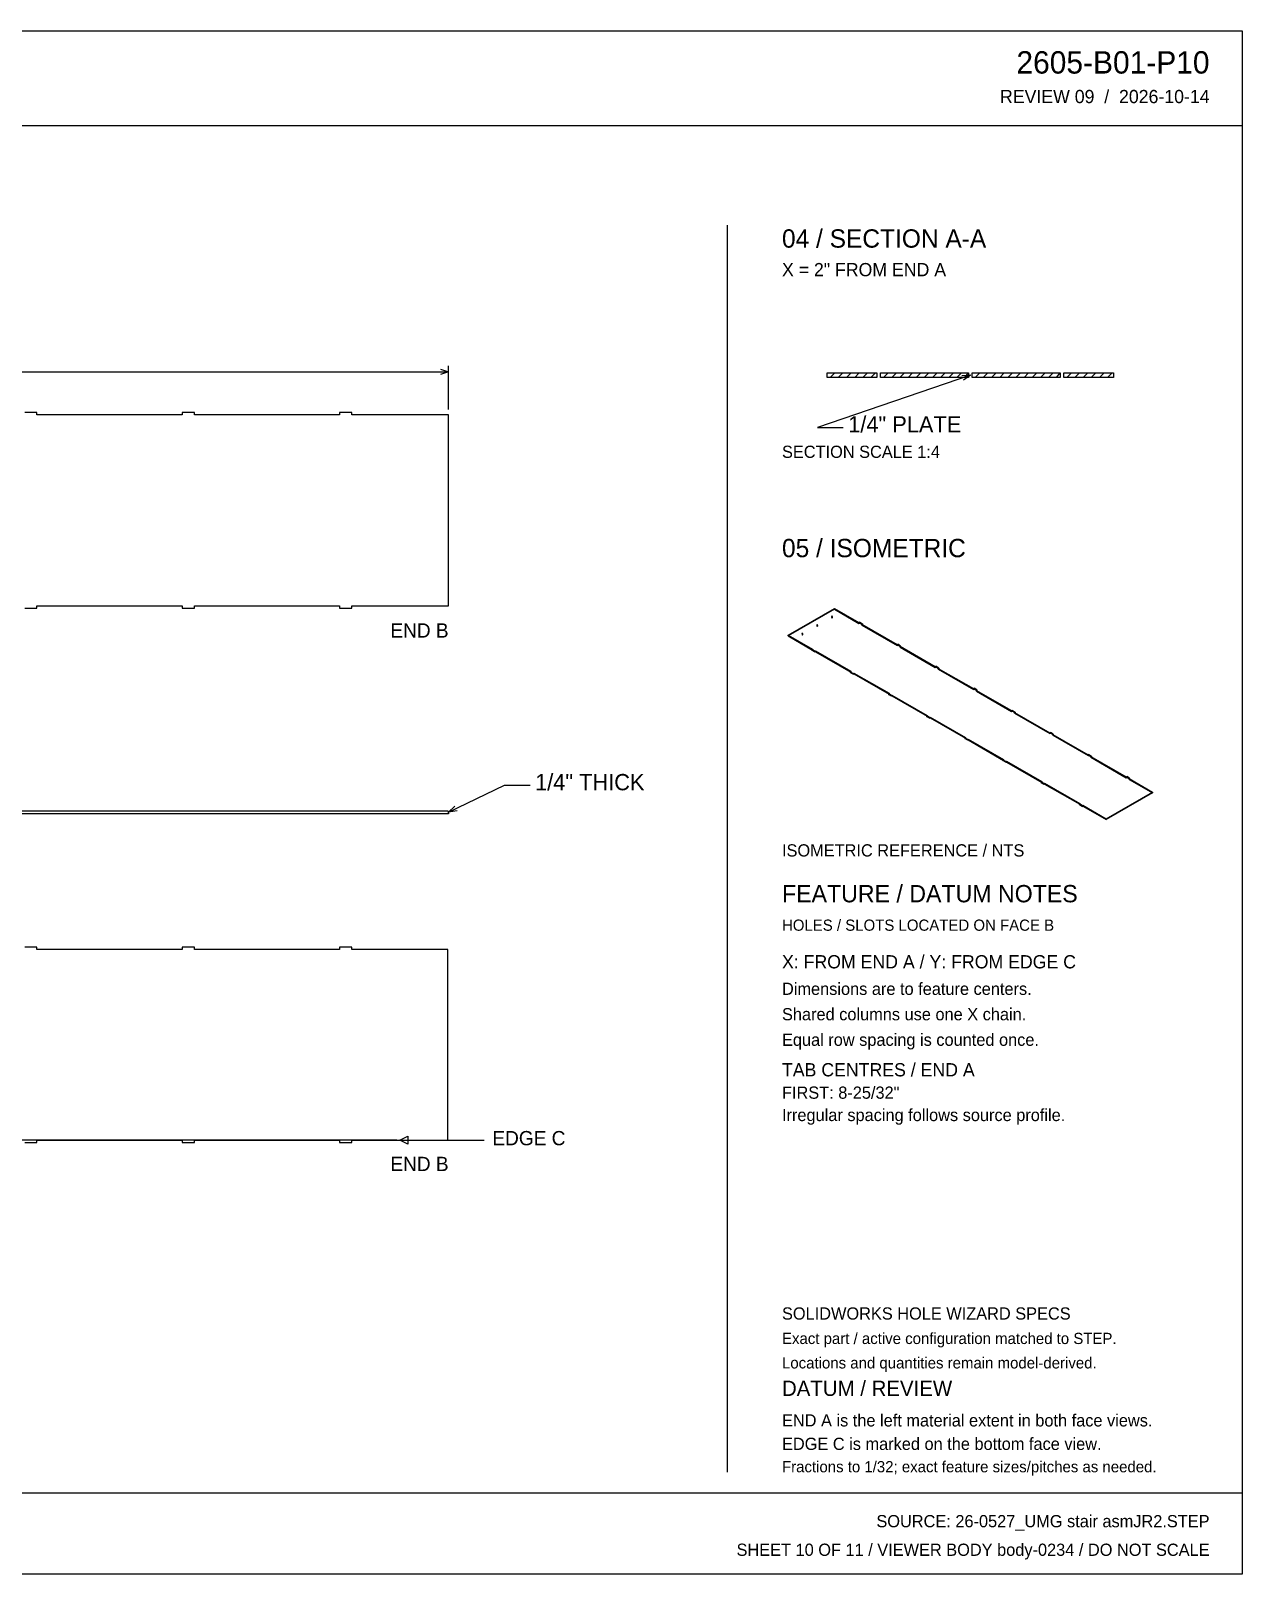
# Model space of a CAD drawing. Header units: inches. Extents: x 3 to 201, y 3 to 129.
# Drawn here: x 102 to 201.2, y 2.8 to 129.2 of the extents above; entities that cross this region are included whole.
import ezdxf
from ezdxf.enums import TextEntityAlignment as Align

# ---------------------------------------------------------------- set-up
doc = ezdxf.new("R2010")
doc.units = ezdxf.units.IN
doc.header["$MEASUREMENT"] = 0

msp = doc.modelspace()

# ---------------------------------------------------------------- linework, layer by layer
at = {"layer": 'ANNOTATION'}
for p, q in [((28.79, 101.25), (136.21, 101.25)), ((135.54, 101.46), (136.21, 101.25)), ((136.21, 101.25), (135.54, 101.04)), ((136.21, 98.17), (136.21, 101.75)), ((178.92, 100.98), (166.42, 96.71)), ((178.22, 100.96), (178.92, 100.98)), ((178.92, 100.98), (178.35, 100.57)), ((166.42, 96.71), (168.5, 96.71)), ((136.21, 65.21), (140.79, 67.42)), ((140.79, 67.42), (142.88, 67.42)), ((136.21, 65.21), (136.72, 65.69)), ((136.9, 65.31), (136.21, 65.21)), ((131.96, 38.35), (22.87, 38.35)), ((132.21, 38.35), (132.88, 38.69)), ((132.21, 38.35), (139.13, 38.35)), ((132.88, 38.02), (132.21, 38.35)), ((132.88, 38.69), (132.88, 38.02))]:
    msp.add_line(p, q, dxfattribs=at)
at = {"layer": 'OUTLINE'}
for p, q in [((2.83, 129.17), (201.17, 129.17)), ((201.17, 129.17), (201.17, 2.83)), ((2.83, 121.42), (201.17, 121.42)), ((159, 113.25), (159, 11.17)), ((167.2, 101.17), (171.27, 101.17)), ((167.2, 100.79), (167.2, 101.17)), ((167.45, 100.79), (167.82, 101.17)), ((168.11, 100.79), (168.49, 101.17)), ((168.78, 100.79), (169.16, 101.17)), ((169.45, 100.79), (169.82, 101.17)), ((170.11, 100.79), (170.49, 101.17)), ((170.78, 100.79), (171.16, 101.17)), ((171.27, 101.17), (171.27, 100.79)), ((171.57, 101.17), (178.77, 101.17)), ((171.57, 100.79), (171.57, 101.17)), ((171.82, 100.79), (172.19, 101.17)), ((172.48, 100.79), (172.86, 101.17)), ((173.15, 100.79), (173.53, 101.17)), ((173.82, 100.79), (174.19, 101.17)), ((174.48, 100.79), (174.86, 101.17)), ((175.15, 100.79), (175.53, 101.17)), ((175.82, 100.79), (176.19, 101.17)), ((176.48, 100.79), (176.86, 101.17)), ((177.15, 100.79), (177.53, 101.17)), ((177.82, 100.79), (178.19, 101.17)), ((178.48, 100.79), (178.77, 101.17)), ((178.77, 101.17), (178.77, 100.79)), ((179.07, 101.17), (186.27, 101.17)), ((179.07, 100.79), (179.07, 101.17)), ((179.32, 100.79), (179.69, 101.17)), ((179.98, 100.79), (180.36, 101.17)), ((180.65, 100.79), (181.03, 101.17)), ((181.32, 100.79), (181.69, 101.17)), ((181.98, 100.79), (182.36, 101.17)), ((182.65, 100.79), (183.03, 101.17)), ((183.32, 100.79), (183.69, 101.17)), ((183.98, 100.79), (184.36, 101.17)), ((184.65, 100.79), (185.03, 101.17)), ((185.32, 100.79), (185.69, 101.17)), ((185.98, 100.79), (186.27, 101.17)), ((186.27, 101.17), (186.27, 100.79)), ((186.57, 101.17), (190.64, 101.17)), ((186.57, 100.79), (186.57, 101.17)), ((186.82, 100.79), (187.19, 101.17)), ((187.48, 100.79), (187.86, 101.17)), ((188.15, 100.79), (188.53, 101.17)), ((188.82, 100.79), (189.19, 101.17)), ((189.48, 100.79), (189.86, 101.17)), ((190.15, 100.79), (190.53, 101.17)), ((190.64, 101.17), (190.64, 100.79)), ((171.27, 100.79), (167.2, 100.79)), ((178.77, 100.79), (171.57, 100.79)), ((186.27, 100.79), (179.07, 100.79)), ((190.64, 100.79), (186.57, 100.79)), ((102.51, 97.92), (101.51, 97.92)), ((102.51, 97.73), (102.51, 97.92)), ((114.4, 97.73), (102.51, 97.73)), ((115.4, 97.92), (114.4, 97.92)), ((114.4, 97.92), (114.4, 97.73)), ((115.4, 97.73), (115.4, 97.92)), ((127.29, 97.73), (115.4, 97.73)), ((128.29, 97.92), (127.29, 97.92)), ((127.29, 97.92), (127.29, 97.73)), ((128.29, 97.73), (128.29, 97.92)), ((136.21, 97.73), (128.29, 97.73)), ((136.21, 82.1), (136.21, 97.73)), ((101.51, 81.92), (102.51, 81.92)), ((102.51, 81.92), (102.51, 82.1)), ((102.51, 82.1), (114.4, 82.1)), ((114.4, 82.1), (114.4, 81.92)), ((114.4, 81.92), (115.4, 81.92)), ((115.4, 81.92), (115.4, 82.1)), ((115.4, 82.1), (127.29, 82.1)), ((127.29, 82.1), (127.29, 81.92)), ((127.29, 81.92), (128.29, 81.92)), ((128.29, 81.92), (128.29, 82.1)), ((128.29, 82.1), (136.21, 82.1)), ((164, 79.71), (167.79, 81.89)), ((167.79, 81.82), (164, 79.64)), ((167.57, 81.23), (167.56, 81.23)), ((167.56, 81.23), (167.56, 81.23)), ((167.56, 81.23), (167.56, 81.23)), ((167.56, 81.23), (167.56, 81.23)), ((167.56, 81.23), (167.56, 81.23)), ((167.56, 81.23), (167.56, 81.23)), ((167.56, 81.23), (167.56, 81.23)), ((167.56, 81.23), (167.56, 81.23)), ((167.56, 81.23), (167.56, 81.22)), ((167.56, 81.22), (167.56, 81.22)), ((167.56, 81.22), (167.56, 81.22)), ((167.56, 81.22), (167.56, 81.22)), ((167.56, 81.22), (167.56, 81.22)), ((167.56, 81.22), (167.56, 81.22)), ((167.56, 81.22), (167.56, 81.22)), ((167.56, 81.22), (167.56, 81.22)), ((167.56, 81.22), (167.56, 81.22)), ((167.56, 81.22), (167.56, 81.22)), ((167.56, 81.22), (167.56, 81.21)), ((167.56, 81.21), (167.56, 81.21)), ((167.56, 81.21), (167.56, 81.21)), ((167.56, 81.21), (167.56, 81.21)), ((167.56, 81.21), (167.56, 81.21)), ((167.56, 81.21), (167.56, 81.21)), ((167.56, 81.21), (167.56, 81.21)), ((167.56, 81.21), (167.56, 81.21)), ((167.56, 81.21), (167.56, 81.21)), ((167.56, 81.21), (167.56, 81.21)), ((167.56, 81.21), (167.56, 81.21)), ((167.56, 81.21), (167.57, 81.21)), ((167.57, 81.16), (167.56, 81.16)), ((167.56, 81.16), (167.56, 81.16)), ((167.56, 81.16), (167.56, 81.16)), ((167.56, 81.16), (167.56, 81.16)), ((167.56, 81.16), (167.56, 81.16)), ((167.56, 81.16), (167.56, 81.16)), ((167.56, 81.16), (167.56, 81.16)), ((167.56, 81.16), (167.56, 81.16)), ((167.56, 81.16), (167.56, 81.15)), ((167.56, 81.15), (167.56, 81.15)), ((167.56, 81.15), (167.56, 81.15)), ((167.56, 81.15), (167.56, 81.15)), ((167.56, 81.15), (167.56, 81.15)), ((167.56, 81.15), (167.56, 81.15)), ((167.56, 81.15), (167.56, 81.15)), ((167.56, 81.15), (167.56, 81.15)), ((167.56, 81.15), (167.56, 81.15)), ((167.56, 81.15), (167.56, 81.15)), ((167.56, 81.15), (167.56, 81.14)), ((167.56, 81.14), (167.56, 81.14)), ((167.56, 81.14), (167.56, 81.14)), ((167.56, 81.14), (167.56, 81.14)), ((167.56, 81.14), (167.56, 81.14)), ((167.56, 81.14), (167.56, 81.14)), ((167.56, 81.14), (167.56, 81.14)), ((167.56, 81.14), (167.56, 81.14)), ((167.56, 81.14), (167.56, 81.14)), ((167.56, 81.14), (167.56, 81.14)), ((167.56, 81.14), (167.56, 81.14)), ((167.56, 81.14), (167.57, 81.14)), ((167.58, 81.24), (167.57, 81.24)), ((167.57, 81.24), (167.57, 81.24)), ((167.57, 81.24), (167.57, 81.23)), ((167.57, 81.23), (167.57, 81.23)), ((167.57, 81.23), (167.57, 81.23)), ((167.57, 81.23), (167.57, 81.23)), ((167.57, 81.23), (167.57, 81.16)), ((167.57, 81.23), (167.57, 81.23)), ((167.57, 81.21), (167.57, 81.2)), ((167.57, 81.2), (167.57, 81.2)), ((167.57, 81.2), (167.57, 81.2)), ((167.57, 81.2), (167.57, 81.2)), ((167.57, 81.2), (167.57, 81.2)), ((167.57, 81.2), (167.57, 81.2)), ((167.57, 81.2), (167.58, 81.2)), ((167.58, 81.17), (167.57, 81.17)), ((167.57, 81.17), (167.57, 81.17)), ((167.57, 81.17), (167.57, 81.16)), ((167.57, 81.16), (167.57, 81.16)), ((167.57, 81.16), (167.57, 81.16)), ((167.57, 81.16), (167.57, 81.16)), ((167.57, 81.16), (167.57, 81.16)), ((167.57, 81.14), (167.57, 81.13)), ((167.57, 81.13), (167.57, 81.13)), ((167.57, 81.13), (167.57, 81.13)), ((167.57, 81.13), (167.57, 81.13)), ((167.57, 81.13), (167.57, 81.13)), ((167.57, 81.13), (167.57, 81.13)), ((167.57, 81.13), (167.58, 81.13)), ((167.59, 81.24), (167.58, 81.24)), ((167.58, 81.24), (167.58, 81.24)), ((167.58, 81.24), (167.58, 81.24)), ((167.58, 81.24), (167.58, 81.24)), ((167.58, 81.24), (167.58, 81.24)), ((167.58, 81.24), (167.58, 81.24)), ((167.58, 81.24), (167.58, 81.24)), ((167.58, 81.2), (167.58, 81.2)), ((167.58, 81.2), (167.58, 81.2)), ((167.58, 81.2), (167.58, 81.2)), ((167.58, 81.2), (167.58, 81.2)), ((167.58, 81.2), (167.58, 81.2)), ((167.58, 81.2), (167.58, 81.2)), ((167.58, 81.2), (167.59, 81.2)), ((167.59, 81.17), (167.58, 81.17)), ((167.58, 81.17), (167.58, 81.17)), ((167.58, 81.17), (167.58, 81.17)), ((167.58, 81.17), (167.58, 81.17)), ((167.58, 81.17), (167.58, 81.17)), ((167.58, 81.17), (167.58, 81.17)), ((167.58, 81.17), (167.58, 81.17)), ((167.58, 81.13), (167.58, 81.13)), ((167.58, 81.13), (167.58, 81.13)), ((167.58, 81.13), (167.58, 81.13)), ((167.58, 81.13), (167.58, 81.13)), ((167.58, 81.13), (167.58, 81.13)), ((167.58, 81.13), (167.58, 81.13)), ((167.58, 81.13), (167.59, 81.13)), ((167.6, 81.24), (167.59, 81.24)), ((167.59, 81.24), (167.59, 81.24)), ((167.59, 81.24), (167.59, 81.24)), ((167.59, 81.24), (167.59, 81.24)), ((167.59, 81.24), (167.59, 81.24)), ((167.59, 81.24), (167.59, 81.24)), ((167.59, 81.2), (167.59, 81.2)), ((167.59, 81.2), (167.59, 81.2)), ((167.59, 81.2), (167.59, 81.2)), ((167.59, 81.2), (167.59, 81.2)), ((167.59, 81.2), (167.59, 81.2)), ((167.59, 81.2), (167.6, 81.2)), ((167.6, 81.17), (167.59, 81.17)), ((167.59, 81.17), (167.59, 81.17)), ((167.59, 81.17), (167.59, 81.17)), ((167.59, 81.17), (167.59, 81.17)), ((167.59, 81.17), (167.59, 81.17)), ((167.59, 81.17), (167.59, 81.17)), ((167.59, 81.13), (167.59, 81.13)), ((167.59, 81.13), (167.59, 81.13)), ((167.59, 81.13), (167.59, 81.13)), ((167.59, 81.13), (167.59, 81.13)), ((167.59, 81.13), (167.59, 81.13)), ((167.59, 81.13), (167.6, 81.13)), ((167.61, 81.24), (167.6, 81.24)), ((167.6, 81.24), (167.6, 81.24)), ((167.6, 81.24), (167.6, 81.24)), ((167.6, 81.24), (167.6, 81.24)), ((167.6, 81.24), (167.6, 81.24)), ((167.6, 81.24), (167.6, 81.24)), ((167.6, 81.2), (167.6, 81.2)), ((167.6, 81.2), (167.6, 81.2)), ((167.6, 81.2), (167.6, 81.2)), ((167.6, 81.2), (167.6, 81.2)), ((167.6, 81.2), (167.6, 81.2)), ((167.6, 81.2), (167.61, 81.2)), ((167.61, 81.17), (167.6, 81.17)), ((167.6, 81.17), (167.6, 81.17)), ((167.6, 81.17), (167.6, 81.17)), ((167.6, 81.17), (167.6, 81.17)), ((167.6, 81.17), (167.6, 81.17)), ((167.6, 81.17), (167.6, 81.17)), ((167.6, 81.13), (167.6, 81.13)), ((167.6, 81.13), (167.6, 81.13)), ((167.6, 81.13), (167.6, 81.13)), ((167.6, 81.13), (167.6, 81.13)), ((167.6, 81.13), (167.6, 81.13)), ((167.6, 81.13), (167.61, 81.13)), ((167.61, 81.23), (167.61, 81.24)), ((167.61, 81.24), (167.61, 81.24)), ((167.61, 81.24), (167.61, 81.24)), ((167.61, 81.24), (167.61, 81.24)), ((167.62, 81.23), (167.61, 81.23)), ((167.61, 81.23), (167.61, 81.23)), ((167.61, 81.23), (167.61, 81.23)), ((167.61, 81.2), (167.61, 81.2)), ((167.61, 81.2), (167.61, 81.2)), ((167.61, 81.2), (167.61, 81.2)), ((167.61, 81.2), (167.61, 81.2)), ((167.61, 81.2), (167.61, 81.2)), ((167.61, 81.2), (167.61, 81.2)), ((167.61, 81.2), (167.62, 81.2)), ((167.61, 81.16), (167.61, 81.17)), ((167.61, 81.17), (167.61, 81.17)), ((167.61, 81.17), (167.61, 81.17)), ((167.61, 81.17), (167.61, 81.17)), ((167.62, 81.16), (167.61, 81.16)), ((167.61, 81.16), (167.61, 81.16)), ((167.61, 81.16), (167.61, 81.16)), ((167.61, 81.13), (167.61, 81.13)), ((167.61, 81.13), (167.61, 81.13)), ((167.61, 81.13), (167.61, 81.13)), ((167.61, 81.13), (167.61, 81.13)), ((167.61, 81.13), (167.61, 81.13)), ((167.61, 81.13), (167.61, 81.13)), ((167.61, 81.13), (167.62, 81.13)), ((167.62, 81.22), (167.62, 81.23)), ((167.62, 81.23), (167.62, 81.23)), ((167.62, 81.23), (167.62, 81.23)), ((167.62, 81.23), (167.62, 81.23)), ((167.62, 81.23), (167.62, 81.23)), ((167.62, 81.23), (167.62, 81.23)), ((167.62, 81.23), (167.62, 81.23)), ((167.62, 81.23), (167.62, 81.23)), ((167.62, 81.23), (167.62, 81.23)), ((167.62, 81.23), (167.62, 81.23)), ((167.63, 81.22), (167.62, 81.22)), ((167.62, 81.22), (167.62, 81.22)), ((167.62, 81.2), (167.62, 81.21)), ((167.62, 81.21), (167.62, 81.21)), ((167.62, 81.21), (167.62, 81.21)), ((167.62, 81.21), (167.62, 81.21)), ((167.62, 81.21), (167.62, 81.21)), ((167.62, 81.21), (167.62, 81.21)), ((167.62, 81.21), (167.62, 81.21)), ((167.62, 81.21), (167.62, 81.21)), ((167.62, 81.21), (167.62, 81.21)), ((167.62, 81.21), (167.62, 81.21)), ((167.62, 81.21), (167.62, 81.21)), ((167.62, 81.21), (167.63, 81.21)), ((167.62, 81.2), (167.62, 81.13)), ((167.62, 81.15), (167.62, 81.16)), ((167.62, 81.16), (167.62, 81.16)), ((167.62, 81.16), (167.62, 81.16)), ((167.62, 81.16), (167.62, 81.16)), ((167.62, 81.16), (167.62, 81.16)), ((167.62, 81.16), (167.62, 81.16)), ((167.62, 81.16), (167.62, 81.16)), ((167.62, 81.16), (167.62, 81.16)), ((167.62, 81.16), (167.62, 81.16)), ((167.62, 81.16), (167.62, 81.16)), ((167.63, 81.15), (167.62, 81.15)), ((167.62, 81.15), (167.62, 81.15)), ((167.62, 81.13), (167.62, 81.14)), ((167.62, 81.14), (167.62, 81.14)), ((167.62, 81.14), (167.62, 81.14)), ((167.62, 81.14), (167.62, 81.14)), ((167.62, 81.14), (167.62, 81.14)), ((167.62, 81.14), (167.62, 81.14)), ((167.62, 81.14), (167.62, 81.14)), ((167.62, 81.14), (167.62, 81.14)), ((167.62, 81.14), (167.62, 81.14)), ((167.62, 81.14), (167.62, 81.14)), ((167.62, 81.14), (167.62, 81.14)), ((167.62, 81.14), (167.63, 81.14)), ((167.63, 81.21), (167.63, 81.22)), ((167.63, 81.22), (167.63, 81.22)), ((167.63, 81.22), (167.63, 81.22)), ((167.63, 81.22), (167.63, 81.22)), ((167.63, 81.22), (167.63, 81.22)), ((167.63, 81.22), (167.63, 81.22)), ((167.63, 81.22), (167.63, 81.22)), ((167.63, 81.22), (167.63, 81.22)), ((167.63, 81.14), (167.63, 81.15)), ((167.63, 81.15), (167.63, 81.15)), ((167.63, 81.15), (167.63, 81.15)), ((167.63, 81.15), (167.63, 81.15)), ((167.63, 81.15), (167.63, 81.15)), ((167.63, 81.15), (167.63, 81.15)), ((167.63, 81.15), (167.63, 81.15)), ((167.63, 81.15), (167.63, 81.15)), ((167.79, 81.89), (169.8, 80.73)), ((167.79, 81.89), (167.79, 81.82)), ((167.79, 81.82), (169.8, 80.66)), ((164, 79.71), (166.01, 78.55)), ((164, 79.64), (164, 79.71)), ((164, 79.64), (166.01, 78.48)), ((165.14, 79.83), (165.13, 79.83)), ((165.13, 79.83), (165.13, 79.83)), ((165.13, 79.83), (165.13, 79.82)), ((165.13, 79.82), (165.13, 79.82)), ((165.13, 79.82), (165.13, 79.82)), ((165.13, 79.82), (165.13, 79.82)), ((165.13, 79.82), (165.13, 79.82)), ((165.13, 79.82), (165.13, 79.82)), ((165.13, 79.82), (165.13, 79.82)), ((165.13, 79.82), (165.13, 79.82)), ((165.13, 79.82), (165.13, 79.82)), ((165.13, 79.82), (165.13, 79.82)), ((165.13, 79.82), (165.13, 79.82)), ((165.13, 79.82), (165.13, 79.81)), ((165.13, 79.81), (165.13, 79.81)), ((165.13, 79.81), (165.13, 79.81)), ((165.13, 79.81), (165.13, 79.81)), ((165.13, 79.81), (165.14, 79.81)), ((165.14, 79.76), (165.13, 79.76)), ((165.13, 79.76), (165.13, 79.76)), ((165.13, 79.76), (165.13, 79.75)), ((165.13, 79.75), (165.13, 79.75)), ((165.13, 79.75), (165.13, 79.75)), ((165.13, 79.75), (165.13, 79.75)), ((165.13, 79.75), (165.13, 79.75)), ((165.13, 79.75), (165.13, 79.75)), ((165.13, 79.75), (165.13, 79.75)), ((165.13, 79.75), (165.13, 79.75)), ((165.13, 79.75), (165.13, 79.75)), ((165.13, 79.75), (165.13, 79.75)), ((165.13, 79.75), (165.13, 79.75)), ((165.13, 79.75), (165.13, 79.74)), ((165.13, 79.74), (165.13, 79.74)), ((165.13, 79.74), (165.13, 79.74)), ((165.13, 79.74), (165.13, 79.74)), ((165.13, 79.74), (165.14, 79.74)), ((165.14, 79.83), (165.14, 79.76)), ((165.15, 79.83), (165.14, 79.83)), ((165.14, 79.83), (165.14, 79.83)), ((165.14, 79.83), (165.14, 79.83)), ((165.14, 79.83), (165.14, 79.83)), ((165.14, 79.83), (165.14, 79.83)), ((165.14, 79.83), (165.14, 79.83)), ((165.14, 79.83), (165.14, 79.83)), ((165.14, 79.83), (165.14, 79.83)), ((165.14, 79.83), (165.14, 79.83)), ((165.14, 79.83), (165.14, 79.83)), ((165.14, 79.81), (165.14, 79.81)), ((165.14, 79.81), (165.14, 79.81)), ((165.14, 79.81), (165.14, 79.81)), ((165.14, 79.81), (165.14, 79.81)), ((165.14, 79.81), (165.14, 79.81)), ((165.14, 79.81), (165.14, 79.81)), ((165.14, 79.81), (165.14, 79.8)), ((165.14, 79.8), (165.14, 79.8)), ((165.14, 79.8), (165.14, 79.8)), ((165.14, 79.8), (165.15, 79.8)), ((165.15, 79.76), (165.14, 79.76)), ((165.14, 79.76), (165.14, 79.76)), ((165.14, 79.76), (165.14, 79.76)), ((165.14, 79.76), (165.14, 79.76)), ((165.14, 79.76), (165.14, 79.76)), ((165.14, 79.76), (165.14, 79.76)), ((165.14, 79.76), (165.14, 79.76)), ((165.14, 79.76), (165.14, 79.76)), ((165.14, 79.76), (165.14, 79.76)), ((165.14, 79.76), (165.14, 79.76)), ((165.14, 79.74), (165.14, 79.74)), ((165.14, 79.74), (165.14, 79.74)), ((165.14, 79.74), (165.14, 79.74)), ((165.14, 79.74), (165.14, 79.74)), ((165.14, 79.74), (165.14, 79.74)), ((165.14, 79.74), (165.14, 79.74)), ((165.14, 79.74), (165.14, 79.73)), ((165.14, 79.73), (165.14, 79.73)), ((165.14, 79.73), (165.14, 79.73)), ((165.14, 79.73), (165.15, 79.73)), ((165.16, 79.84), (165.15, 79.84)), ((165.15, 79.84), (165.15, 79.84)), ((165.15, 79.84), (165.15, 79.84)), ((165.15, 79.84), (165.15, 79.84)), ((165.15, 79.84), (165.15, 79.84)), ((165.15, 79.84), (165.15, 79.83)), ((165.15, 79.8), (165.15, 79.8)), ((165.15, 79.8), (165.15, 79.8)), ((165.15, 79.8), (165.15, 79.8)), ((165.15, 79.8), (165.15, 79.8)), ((165.15, 79.8), (165.15, 79.8)), ((165.15, 79.8), (165.16, 79.8)), ((165.16, 79.77), (165.15, 79.77)), ((165.15, 79.77), (165.15, 79.77)), ((165.15, 79.77), (165.15, 79.77)), ((165.15, 79.77), (165.15, 79.77)), ((165.15, 79.77), (165.15, 79.77)), ((165.15, 79.77), (165.15, 79.76)), ((165.15, 79.73), (165.15, 79.73)), ((165.15, 79.73), (165.15, 79.73)), ((165.15, 79.73), (165.15, 79.73)), ((165.15, 79.73), (165.15, 79.73)), ((165.15, 79.73), (165.15, 79.73)), ((165.15, 79.73), (165.16, 79.73)), ((165.17, 79.84), (165.16, 79.84)), ((165.16, 79.84), (165.16, 79.84)), ((165.16, 79.84), (165.16, 79.84)), ((165.16, 79.84), (165.16, 79.84)), ((165.16, 79.84), (165.16, 79.84)), ((165.16, 79.84), (165.16, 79.84)), ((165.16, 79.8), (165.16, 79.8)), ((165.16, 79.8), (165.16, 79.8)), ((165.16, 79.8), (165.16, 79.8)), ((165.16, 79.8), (165.16, 79.8)), ((165.16, 79.8), (165.16, 79.8)), ((165.16, 79.8), (165.17, 79.8)), ((165.17, 79.77), (165.16, 79.77)), ((165.16, 79.77), (165.16, 79.77)), ((165.16, 79.77), (165.16, 79.77)), ((165.16, 79.77), (165.16, 79.77)), ((165.16, 79.77), (165.16, 79.77)), ((165.16, 79.77), (165.16, 79.77)), ((165.16, 79.73), (165.16, 79.73)), ((165.16, 79.73), (165.16, 79.73)), ((165.16, 79.73), (165.16, 79.73)), ((165.16, 79.73), (165.16, 79.73)), ((165.16, 79.73), (165.16, 79.73)), ((165.16, 79.73), (165.17, 79.73)), ((165.18, 79.84), (165.17, 79.84)), ((165.17, 79.84), (165.17, 79.84)), ((165.17, 79.84), (165.17, 79.84)), ((165.17, 79.84), (165.17, 79.84)), ((165.17, 79.84), (165.17, 79.84)), ((165.17, 79.84), (165.17, 79.84)), ((165.17, 79.8), (165.17, 79.8)), ((165.17, 79.8), (165.17, 79.8)), ((165.17, 79.8), (165.17, 79.8)), ((165.17, 79.8), (165.17, 79.8)), ((165.17, 79.8), (165.17, 79.8)), ((165.17, 79.8), (165.18, 79.8)), ((165.18, 79.77), (165.17, 79.77)), ((165.17, 79.77), (165.17, 79.77)), ((165.17, 79.77), (165.17, 79.77)), ((165.17, 79.77), (165.17, 79.77)), ((165.17, 79.77), (165.17, 79.77)), ((165.17, 79.77), (165.17, 79.77)), ((165.17, 79.73), (165.17, 79.73)), ((165.17, 79.73), (165.17, 79.73)), ((165.17, 79.73), (165.17, 79.73)), ((165.17, 79.73), (165.17, 79.73)), ((165.17, 79.73), (165.17, 79.73)), ((165.17, 79.73), (165.18, 79.73)), ((165.19, 79.84), (165.18, 79.84)), ((165.18, 79.84), (165.18, 79.84)), ((165.18, 79.84), (165.18, 79.84)), ((165.18, 79.84), (165.18, 79.84)), ((165.18, 79.84), (165.18, 79.84)), ((165.18, 79.84), (165.18, 79.84)), ((165.18, 79.84), (165.18, 79.84)), ((165.18, 79.8), (165.18, 79.8)), ((165.18, 79.8), (165.18, 79.8)), ((165.18, 79.8), (165.18, 79.8)), ((165.18, 79.8), (165.18, 79.8)), ((165.18, 79.8), (165.18, 79.8)), ((165.18, 79.8), (165.18, 79.8)), ((165.18, 79.8), (165.19, 79.8)), ((165.19, 79.77), (165.18, 79.77)), ((165.18, 79.77), (165.18, 79.77)), ((165.18, 79.77), (165.18, 79.77)), ((165.18, 79.77), (165.18, 79.77)), ((165.18, 79.77), (165.18, 79.77)), ((165.18, 79.77), (165.18, 79.77)), ((165.18, 79.77), (165.18, 79.77)), ((165.18, 79.73), (165.18, 79.73)), ((165.18, 79.73), (165.18, 79.73)), ((165.18, 79.73), (165.18, 79.73)), ((165.18, 79.73), (165.18, 79.73)), ((165.18, 79.73), (165.18, 79.73)), ((165.18, 79.73), (165.18, 79.73)), ((165.18, 79.73), (165.19, 79.73)), ((165.19, 79.83), (165.19, 79.84)), ((165.2, 79.83), (165.19, 79.83)), ((165.19, 79.83), (165.19, 79.83)), ((165.19, 79.83), (165.19, 79.83)), ((165.19, 79.83), (165.19, 79.83)), ((165.19, 79.83), (165.19, 79.83)), ((165.19, 79.83), (165.19, 79.83)), ((165.19, 79.83), (165.19, 79.83)), ((165.19, 79.8), (165.19, 79.81)), ((165.19, 79.81), (165.19, 79.81)), ((165.19, 79.81), (165.19, 79.81)), ((165.19, 79.81), (165.2, 79.81)), ((165.19, 79.8), (165.19, 79.73)), ((165.19, 79.8), (165.19, 79.8)), ((165.19, 79.8), (165.19, 79.8)), ((165.19, 79.8), (165.19, 79.8)), ((165.19, 79.8), (165.19, 79.8)), ((165.19, 79.76), (165.19, 79.77)), ((165.2, 79.76), (165.19, 79.76)), ((165.19, 79.76), (165.19, 79.76)), ((165.19, 79.76), (165.19, 79.76)), ((165.19, 79.76), (165.19, 79.76)), ((165.19, 79.76), (165.19, 79.76)), ((165.19, 79.76), (165.19, 79.76)), ((165.19, 79.76), (165.19, 79.76)), ((165.19, 79.73), (165.19, 79.74)), ((165.19, 79.74), (165.19, 79.74)), ((165.19, 79.74), (165.19, 79.74)), ((165.19, 79.74), (165.2, 79.74)), ((165.19, 79.73), (165.19, 79.73)), ((165.19, 79.73), (165.19, 79.73)), ((165.19, 79.73), (165.19, 79.73)), ((165.19, 79.73), (165.19, 79.73)), ((165.2, 79.82), (165.2, 79.83)), ((165.2, 79.83), (165.2, 79.83)), ((165.2, 79.83), (165.2, 79.83)), ((165.2, 79.83), (165.2, 79.83)), ((165.2, 79.83), (165.2, 79.83)), ((165.2, 79.83), (165.2, 79.83)), ((165.2, 79.81), (165.2, 79.82)), ((165.2, 79.82), (165.2, 79.82)), ((165.2, 79.82), (165.2, 79.82)), ((165.2, 79.82), (165.2, 79.82)), ((165.2, 79.82), (165.2, 79.82)), ((165.2, 79.82), (165.2, 79.82)), ((165.2, 79.82), (165.2, 79.82)), ((165.2, 79.82), (165.2, 79.82)), ((165.2, 79.82), (165.2, 79.82)), ((165.2, 79.82), (165.2, 79.82)), ((165.2, 79.82), (165.2, 79.82)), ((165.2, 79.81), (165.2, 79.81)), ((165.2, 79.81), (165.2, 79.81)), ((165.2, 79.81), (165.2, 79.81)), ((165.2, 79.81), (165.2, 79.81)), ((165.2, 79.81), (165.2, 79.81)), ((165.2, 79.81), (165.2, 79.81)), ((165.2, 79.81), (165.2, 79.81)), ((165.2, 79.75), (165.2, 79.76)), ((165.2, 79.76), (165.2, 79.76)), ((165.2, 79.76), (165.2, 79.76)), ((165.2, 79.76), (165.2, 79.76)), ((165.2, 79.76), (165.2, 79.76)), ((165.2, 79.76), (165.2, 79.76)), ((165.2, 79.74), (165.2, 79.75)), ((165.2, 79.75), (165.2, 79.75)), ((165.2, 79.75), (165.2, 79.75)), ((165.2, 79.75), (165.2, 79.75)), ((165.2, 79.75), (165.2, 79.75)), ((165.2, 79.75), (165.2, 79.75)), ((165.2, 79.75), (165.2, 79.75)), ((165.2, 79.75), (165.2, 79.75)), ((165.2, 79.75), (165.2, 79.75)), ((165.2, 79.75), (165.2, 79.75)), ((165.2, 79.75), (165.2, 79.75)), ((165.2, 79.74), (165.2, 79.74)), ((165.2, 79.74), (165.2, 79.74)), ((165.2, 79.74), (165.2, 79.74)), ((165.2, 79.74), (165.2, 79.74)), ((165.2, 79.74), (165.2, 79.74)), ((165.2, 79.74), (165.2, 79.74)), ((165.2, 79.74), (165.2, 79.74)), ((166.35, 80.52), (166.34, 80.52)), ((166.34, 80.52), (166.34, 80.52)), ((166.34, 80.52), (166.34, 80.52)), ((166.34, 80.52), (166.34, 80.52)), ((166.34, 80.52), (166.34, 80.52)), ((166.34, 80.52), (166.35, 80.52)), ((166.35, 80.45), (166.34, 80.45)), ((166.34, 80.45), (166.34, 80.45)), ((166.34, 80.45), (166.34, 80.45)), ((166.34, 80.45), (166.34, 80.45)), ((166.34, 80.45), (166.34, 80.45)), ((166.34, 80.45), (166.35, 80.45)), ((166.36, 80.53), (166.35, 80.53)), ((166.35, 80.53), (166.35, 80.46)), ((166.35, 80.53), (166.35, 80.53)), ((166.35, 80.53), (166.35, 80.53)), ((166.35, 80.53), (166.35, 80.53)), ((166.35, 80.53), (166.35, 80.53)), ((166.35, 80.53), (166.35, 80.53)), ((166.35, 80.53), (166.35, 80.53)), ((166.35, 80.53), (166.35, 80.53)), ((166.35, 80.53), (166.35, 80.53)), ((166.35, 80.53), (166.35, 80.53)), ((166.35, 80.53), (166.35, 80.52)), ((166.35, 80.52), (166.35, 80.52)), ((166.35, 80.52), (166.35, 80.52)), ((166.35, 80.52), (166.35, 80.52)), ((166.35, 80.52), (166.35, 80.51)), ((166.35, 80.51), (166.35, 80.51)), ((166.35, 80.51), (166.35, 80.51)), ((166.35, 80.51), (166.35, 80.51)), ((166.35, 80.51), (166.35, 80.51)), ((166.35, 80.51), (166.35, 80.51)), ((166.35, 80.51), (166.35, 80.51)), ((166.35, 80.51), (166.35, 80.51)), ((166.35, 80.51), (166.35, 80.51)), ((166.35, 80.51), (166.35, 80.51)), ((166.35, 80.51), (166.35, 80.51)), ((166.35, 80.51), (166.35, 80.51)), ((166.35, 80.51), (166.35, 80.5)), ((166.35, 80.5), (166.36, 80.5)), ((166.35, 80.46), (166.35, 80.46)), ((166.35, 80.46), (166.35, 80.46)), ((166.35, 80.46), (166.35, 80.46)), ((166.35, 80.46), (166.35, 80.46)), ((166.35, 80.46), (166.35, 80.46)), ((166.35, 80.46), (166.35, 80.46)), ((166.35, 80.46), (166.35, 80.46)), ((166.35, 80.46), (166.35, 80.46)), ((166.35, 80.46), (166.35, 80.46)), ((166.35, 80.46), (166.35, 80.45)), ((166.36, 80.46), (166.35, 80.46)), ((166.35, 80.45), (166.35, 80.45)), ((166.35, 80.45), (166.35, 80.45)), ((166.35, 80.45), (166.35, 80.45)), ((166.35, 80.45), (166.35, 80.44)), ((166.35, 80.44), (166.35, 80.44)), ((166.35, 80.44), (166.35, 80.44)), ((166.35, 80.44), (166.35, 80.44)), ((166.35, 80.44), (166.35, 80.44)), ((166.35, 80.44), (166.35, 80.44)), ((166.35, 80.44), (166.35, 80.44)), ((166.35, 80.44), (166.35, 80.44)), ((166.35, 80.44), (166.35, 80.44)), ((166.35, 80.44), (166.35, 80.44)), ((166.35, 80.44), (166.35, 80.44)), ((166.35, 80.44), (166.35, 80.44)), ((166.35, 80.44), (166.35, 80.43)), ((166.35, 80.43), (166.36, 80.43)), ((166.37, 80.54), (166.36, 80.54)), ((166.36, 80.54), (166.36, 80.54)), ((166.36, 80.54), (166.36, 80.54)), ((166.36, 80.54), (166.36, 80.54)), ((166.36, 80.54), (166.36, 80.53)), ((166.36, 80.53), (166.36, 80.53)), ((166.36, 80.53), (166.36, 80.53)), ((166.36, 80.5), (166.36, 80.5)), ((166.36, 80.5), (166.36, 80.5)), ((166.36, 80.5), (166.36, 80.5)), ((166.36, 80.5), (166.36, 80.5)), ((166.36, 80.5), (166.36, 80.5)), ((166.36, 80.5), (166.36, 80.5)), ((166.36, 80.5), (166.37, 80.5)), ((166.37, 80.47), (166.36, 80.47)), ((166.36, 80.47), (166.36, 80.47)), ((166.36, 80.47), (166.36, 80.47)), ((166.36, 80.47), (166.36, 80.47)), ((166.36, 80.47), (166.36, 80.46)), ((166.36, 80.46), (166.36, 80.46)), ((166.36, 80.46), (166.36, 80.46)), ((166.36, 80.43), (166.36, 80.43)), ((166.36, 80.43), (166.36, 80.43)), ((166.36, 80.43), (166.36, 80.43)), ((166.36, 80.43), (166.36, 80.43)), ((166.36, 80.43), (166.36, 80.43)), ((166.36, 80.43), (166.36, 80.43)), ((166.36, 80.43), (166.37, 80.43)), ((166.38, 80.54), (166.37, 80.54)), ((166.37, 80.54), (166.37, 80.54)), ((166.37, 80.54), (166.37, 80.54)), ((166.37, 80.54), (166.37, 80.54)), ((166.37, 80.54), (166.37, 80.54)), ((166.37, 80.54), (166.37, 80.54)), ((166.37, 80.5), (166.37, 80.5)), ((166.37, 80.5), (166.37, 80.5)), ((166.37, 80.5), (166.37, 80.5)), ((166.37, 80.5), (166.37, 80.5)), ((166.37, 80.5), (166.37, 80.5)), ((166.37, 80.5), (166.38, 80.5)), ((166.38, 80.47), (166.37, 80.47)), ((166.37, 80.47), (166.37, 80.47)), ((166.37, 80.47), (166.37, 80.47)), ((166.37, 80.47), (166.37, 80.47)), ((166.37, 80.47), (166.37, 80.47)), ((166.37, 80.47), (166.37, 80.47)), ((166.37, 80.43), (166.37, 80.43)), ((166.37, 80.43), (166.37, 80.43)), ((166.37, 80.43), (166.37, 80.43)), ((166.37, 80.43), (166.37, 80.43)), ((166.37, 80.43), (166.37, 80.43)), ((166.37, 80.43), (166.38, 80.43)), ((166.39, 80.54), (166.38, 80.54)), ((166.38, 80.54), (166.38, 80.54)), ((166.38, 80.54), (166.38, 80.54)), ((166.38, 80.54), (166.38, 80.54)), ((166.38, 80.54), (166.38, 80.54)), ((166.38, 80.54), (166.38, 80.54)), ((166.38, 80.5), (166.38, 80.5)), ((166.38, 80.5), (166.38, 80.5)), ((166.38, 80.5), (166.38, 80.5)), ((166.38, 80.5), (166.38, 80.5)), ((166.38, 80.5), (166.38, 80.5)), ((166.38, 80.5), (166.39, 80.5)), ((166.39, 80.47), (166.38, 80.47)), ((166.38, 80.47), (166.38, 80.47)), ((166.38, 80.47), (166.38, 80.47)), ((166.38, 80.47), (166.38, 80.47)), ((166.38, 80.47), (166.38, 80.47)), ((166.38, 80.47), (166.38, 80.47)), ((166.38, 80.43), (166.38, 80.43)), ((166.38, 80.43), (166.38, 80.43)), ((166.38, 80.43), (166.38, 80.43)), ((166.38, 80.43), (166.38, 80.43)), ((166.38, 80.43), (166.38, 80.43)), ((166.38, 80.43), (166.39, 80.43)), ((166.4, 80.54), (166.39, 80.54)), ((166.39, 80.54), (166.39, 80.54)), ((166.39, 80.54), (166.39, 80.54)), ((166.39, 80.54), (166.39, 80.54)), ((166.39, 80.54), (166.39, 80.54)), ((166.39, 80.54), (166.39, 80.54)), ((166.39, 80.5), (166.39, 80.5)), ((166.39, 80.5), (166.39, 80.5)), ((166.39, 80.5), (166.39, 80.5)), ((166.39, 80.5), (166.39, 80.5)), ((166.39, 80.5), (166.39, 80.5)), ((166.39, 80.5), (166.4, 80.5)), ((166.4, 80.47), (166.39, 80.47)), ((166.39, 80.47), (166.39, 80.47)), ((166.39, 80.47), (166.39, 80.47)), ((166.39, 80.47), (166.39, 80.47)), ((166.39, 80.47), (166.39, 80.47)), ((166.39, 80.47), (166.39, 80.47)), ((166.39, 80.43), (166.39, 80.43)), ((166.39, 80.43), (166.39, 80.43)), ((166.39, 80.43), (166.39, 80.43)), ((166.39, 80.43), (166.39, 80.43)), ((166.39, 80.43), (166.39, 80.43)), ((166.39, 80.43), (166.4, 80.43)), ((166.4, 80.53), (166.4, 80.54)), ((166.4, 80.54), (166.4, 80.54)), ((166.4, 80.54), (166.4, 80.54)), ((166.41, 80.53), (166.4, 80.53)), ((166.4, 80.53), (166.4, 80.53)), ((166.4, 80.53), (166.4, 80.53)), ((166.4, 80.53), (166.4, 80.53)), ((166.4, 80.53), (166.4, 80.53)), ((166.4, 80.5), (166.4, 80.51)), ((166.4, 80.51), (166.41, 80.51)), ((166.4, 80.5), (166.4, 80.43)), ((166.4, 80.5), (166.4, 80.5)), ((166.4, 80.5), (166.4, 80.5)), ((166.4, 80.5), (166.4, 80.5)), ((166.4, 80.5), (166.4, 80.5)), ((166.4, 80.5), (166.4, 80.5)), ((166.4, 80.5), (166.4, 80.5)), ((166.4, 80.46), (166.4, 80.47)), ((166.4, 80.47), (166.4, 80.47)), ((166.4, 80.47), (166.4, 80.47)), ((166.41, 80.46), (166.4, 80.46)), ((166.4, 80.46), (166.4, 80.46)), ((166.4, 80.46), (166.4, 80.46)), ((166.4, 80.46), (166.4, 80.46)), ((166.4, 80.46), (166.4, 80.46)), ((166.4, 80.43), (166.4, 80.44)), ((166.4, 80.44), (166.41, 80.44)), ((166.4, 80.43), (166.4, 80.43)), ((166.4, 80.43), (166.4, 80.43)), ((166.4, 80.43), (166.4, 80.43)), ((166.4, 80.43), (166.4, 80.43)), ((166.4, 80.43), (166.4, 80.43)), ((166.4, 80.43), (166.4, 80.43)), ((166.41, 80.52), (166.41, 80.53)), ((166.41, 80.53), (166.41, 80.53)), ((166.41, 80.53), (166.41, 80.53)), ((166.41, 80.53), (166.41, 80.53)), ((166.41, 80.53), (166.41, 80.53)), ((166.41, 80.53), (166.41, 80.53)), ((166.41, 80.53), (166.41, 80.53)), ((166.41, 80.53), (166.41, 80.53)), ((166.41, 80.51), (166.41, 80.52)), ((166.41, 80.52), (166.41, 80.52)), ((166.41, 80.52), (166.41, 80.52)), ((166.41, 80.52), (166.41, 80.52)), ((166.41, 80.52), (166.41, 80.52)), ((166.41, 80.52), (166.41, 80.52)), ((166.41, 80.52), (166.41, 80.52)), ((166.41, 80.52), (166.41, 80.52)), ((166.41, 80.52), (166.41, 80.52)), ((166.41, 80.52), (166.41, 80.52)), ((166.41, 80.51), (166.41, 80.51)), ((166.41, 80.51), (166.41, 80.51)), ((166.41, 80.51), (166.41, 80.51)), ((166.41, 80.51), (166.41, 80.51)), ((166.41, 80.51), (166.41, 80.51)), ((166.41, 80.51), (166.41, 80.51)), ((166.41, 80.51), (166.41, 80.51)), ((166.41, 80.51), (166.41, 80.51)), ((166.41, 80.51), (166.41, 80.51)), ((166.41, 80.51), (166.41, 80.51)), ((166.41, 80.45), (166.41, 80.46)), ((166.41, 80.46), (166.41, 80.46)), ((166.41, 80.46), (166.41, 80.46)), ((166.41, 80.46), (166.41, 80.46)), ((166.41, 80.46), (166.41, 80.46)), ((166.41, 80.46), (166.41, 80.46)), ((166.41, 80.46), (166.41, 80.46)), ((166.41, 80.46), (166.41, 80.46)), ((166.41, 80.44), (166.41, 80.45)), ((166.41, 80.45), (166.41, 80.45)), ((166.41, 80.45), (166.41, 80.45)), ((166.41, 80.45), (166.41, 80.45)), ((166.41, 80.45), (166.41, 80.45)), ((166.41, 80.45), (166.41, 80.45)), ((166.41, 80.45), (166.41, 80.45)), ((166.41, 80.45), (166.41, 80.45)), ((166.41, 80.45), (166.41, 80.45)), ((166.41, 80.45), (166.41, 80.45)), ((166.41, 80.44), (166.41, 80.44)), ((166.41, 80.44), (166.41, 80.44)), ((166.41, 80.44), (166.41, 80.44)), ((166.41, 80.44), (166.41, 80.44)), ((166.41, 80.44), (166.41, 80.44)), ((166.41, 80.44), (166.41, 80.44)), ((166.41, 80.44), (166.41, 80.44)), ((166.41, 80.44), (166.41, 80.44)), ((166.41, 80.44), (166.41, 80.44)), ((166.41, 80.44), (166.41, 80.44)), ((169.8, 80.73), (169.84, 80.76)), ((169.8, 80.66), (169.8, 80.73)), ((169.8, 80.66), (169.84, 80.69)), ((169.84, 80.76), (169.84, 80.69)), ((170.09, 80.62), (169.84, 80.76)), ((170.09, 80.55), (169.84, 80.69)), ((170.04, 80.59), (170.09, 80.62)), ((170.04, 80.52), (170.04, 80.59)), ((170.04, 80.59), (172.92, 78.93)), ((170.04, 80.52), (170.09, 80.55)), ((170.04, 80.52), (172.92, 78.86)), ((170.09, 80.62), (170.09, 80.55)), ((165.96, 78.52), (166.01, 78.55)), ((165.96, 78.52), (165.96, 78.45)), ((166.21, 78.38), (165.96, 78.52)), ((165.96, 78.45), (166.01, 78.48)), ((166.21, 78.31), (165.96, 78.45)), ((166.01, 78.55), (166.01, 78.48)), ((166.21, 78.38), (166.25, 78.41)), ((166.21, 78.38), (166.21, 78.31)), ((166.21, 78.31), (166.25, 78.34)), ((166.25, 78.41), (166.25, 78.34)), ((166.25, 78.41), (169.13, 76.74)), ((166.25, 78.34), (169.13, 76.67)), ((172.92, 78.93), (172.97, 78.95)), ((172.92, 78.86), (172.92, 78.93)), ((172.92, 78.86), (172.97, 78.88)), ((172.97, 78.95), (172.97, 78.88)), ((173.21, 78.81), (172.97, 78.95)), ((173.21, 78.74), (172.97, 78.88)), ((173.16, 78.79), (173.21, 78.81)), ((173.16, 78.72), (173.16, 78.79)), ((173.16, 78.79), (176.05, 77.12)), ((173.16, 78.72), (173.21, 78.74)), ((173.16, 78.72), (176.05, 77.05)), ((173.21, 78.81), (173.21, 78.74)), ((176.05, 77.12), (176.09, 77.15)), ((176.05, 77.05), (176.05, 77.12)), ((176.05, 77.05), (176.09, 77.08)), ((176.33, 77.01), (176.09, 77.15)), ((176.09, 77.15), (176.09, 77.08)), ((176.33, 76.94), (176.09, 77.08)), ((169.09, 76.71), (169.13, 76.74)), ((169.09, 76.71), (169.09, 76.64)), ((169.33, 76.57), (169.09, 76.71)), ((169.09, 76.64), (169.13, 76.67)), ((169.33, 76.5), (169.09, 76.64)), ((169.13, 76.74), (169.13, 76.67)), ((169.33, 76.57), (169.38, 76.6)), ((169.33, 76.57), (169.33, 76.5)), ((169.33, 76.5), (169.38, 76.53)), ((169.38, 76.6), (172.26, 74.94)), ((169.38, 76.6), (169.38, 76.53)), ((169.38, 76.53), (172.26, 74.87)), ((176.29, 76.98), (176.33, 77.01)), ((176.29, 76.91), (176.29, 76.98)), ((176.29, 76.98), (179.17, 75.32)), ((176.29, 76.91), (176.33, 76.94)), ((176.29, 76.91), (179.17, 75.25)), ((176.33, 77.01), (176.33, 76.94)), ((172.21, 74.91), (172.26, 74.94)), ((172.46, 74.77), (172.21, 74.91)), ((172.21, 74.91), (172.21, 74.84)), ((172.21, 74.84), (172.26, 74.87)), ((172.46, 74.7), (172.21, 74.84)), ((172.26, 74.94), (172.26, 74.87)), ((172.46, 74.77), (172.5, 74.8)), ((172.46, 74.77), (172.46, 74.7)), ((172.46, 74.7), (172.5, 74.73)), ((172.5, 74.8), (175.38, 73.13)), ((172.5, 74.8), (172.5, 74.73)), ((172.5, 74.73), (175.38, 73.06)), ((179.17, 75.32), (179.22, 75.35)), ((179.17, 75.25), (179.17, 75.32)), ((179.17, 75.25), (179.22, 75.28)), ((179.46, 75.21), (179.22, 75.35)), ((179.22, 75.35), (179.22, 75.28)), ((179.46, 75.14), (179.22, 75.28)), ((179.41, 75.18), (179.46, 75.21)), ((179.41, 75.11), (179.41, 75.18)), ((179.41, 75.18), (182.3, 73.52)), ((179.41, 75.11), (179.46, 75.14)), ((179.41, 75.11), (182.3, 73.45)), ((179.46, 75.21), (179.46, 75.14)), ((182.3, 73.52), (182.34, 73.54)), ((182.3, 73.45), (182.3, 73.52)), ((182.3, 73.45), (182.34, 73.47)), ((182.58, 73.4), (182.34, 73.54)), ((182.34, 73.54), (182.34, 73.47)), ((182.58, 73.33), (182.34, 73.47)), ((182.54, 73.38), (182.58, 73.4)), ((182.54, 73.31), (182.54, 73.38)), ((182.54, 73.38), (185.42, 71.71)), ((182.54, 73.31), (182.58, 73.33)), ((182.54, 73.31), (185.42, 71.64)), ((182.58, 73.4), (182.58, 73.33)), ((175.34, 73.11), (175.38, 73.13)), ((175.58, 72.97), (175.34, 73.11)), ((175.34, 73.11), (175.34, 73.04)), ((175.34, 73.04), (175.38, 73.06)), ((175.58, 72.9), (175.34, 73.04)), ((175.38, 73.13), (175.38, 73.06)), ((175.58, 72.97), (175.63, 72.99)), ((175.58, 72.97), (175.58, 72.9)), ((175.58, 72.9), (175.63, 72.92)), ((175.63, 72.99), (178.51, 71.33)), ((175.63, 72.99), (175.63, 72.92)), ((175.63, 72.92), (178.51, 71.26)), ((178.46, 71.3), (178.51, 71.33)), ((178.46, 71.3), (178.46, 71.23)), ((178.7, 71.16), (178.46, 71.3)), ((178.46, 71.23), (178.51, 71.26)), ((178.7, 71.09), (178.46, 71.23)), ((178.51, 71.33), (178.51, 71.26)), ((178.7, 71.16), (178.75, 71.19)), ((178.7, 71.16), (178.7, 71.09)), ((178.7, 71.09), (178.75, 71.12)), ((178.75, 71.19), (181.63, 69.52)), ((178.75, 71.19), (178.75, 71.12)), ((178.75, 71.12), (181.63, 69.45)), ((185.42, 71.71), (185.47, 71.74)), ((185.42, 71.64), (185.42, 71.71)), ((185.42, 71.64), (185.47, 71.67)), ((185.47, 71.74), (185.47, 71.67)), ((185.71, 71.6), (185.47, 71.74)), ((185.71, 71.53), (185.47, 71.67)), ((185.66, 71.57), (185.71, 71.6)), ((185.66, 71.57), (188.55, 69.91)), ((185.66, 71.5), (185.66, 71.57)), ((185.66, 71.5), (185.71, 71.53)), ((185.66, 71.5), (188.55, 69.84)), ((185.71, 71.6), (185.71, 71.53)), ((181.59, 69.5), (181.63, 69.52)), ((181.59, 69.5), (181.59, 69.43)), ((181.83, 69.36), (181.59, 69.5)), ((181.63, 69.52), (181.63, 69.45)), ((188.55, 69.91), (188.59, 69.93)), ((188.55, 69.84), (188.55, 69.91)), ((188.55, 69.84), (188.59, 69.86)), ((188.83, 69.79), (188.59, 69.93)), ((188.59, 69.93), (188.59, 69.86)), ((188.83, 69.72), (188.59, 69.86)), ((188.79, 69.77), (188.83, 69.79)), ((188.79, 69.77), (191.67, 68.1)), ((188.79, 69.7), (188.79, 69.77)), ((188.79, 69.7), (188.83, 69.72)), ((188.79, 69.7), (191.67, 68.03)), ((188.83, 69.79), (188.83, 69.72)), ((181.59, 69.43), (181.63, 69.45)), ((181.83, 69.29), (181.59, 69.43)), ((181.83, 69.36), (181.87, 69.38)), ((181.83, 69.36), (181.83, 69.29)), ((181.83, 69.29), (181.87, 69.31)), ((181.87, 69.38), (184.76, 67.72)), ((181.87, 69.38), (181.87, 69.31)), ((181.87, 69.31), (184.76, 67.65)), ((184.71, 67.69), (184.76, 67.72)), ((184.95, 67.55), (184.71, 67.69)), ((184.71, 67.69), (184.71, 67.62)), ((184.71, 67.62), (184.76, 67.65)), ((184.95, 67.48), (184.71, 67.62)), ((184.76, 67.72), (184.76, 67.65)), ((184.95, 67.55), (185, 67.58)), ((184.95, 67.55), (184.95, 67.48)), ((184.95, 67.48), (185, 67.51)), ((185, 67.58), (187.88, 65.92)), ((185, 67.58), (185, 67.51)), ((185, 67.51), (187.88, 65.85)), ((191.67, 68.1), (191.72, 68.13)), ((191.67, 68.03), (191.67, 68.1)), ((191.67, 68.03), (191.72, 68.06)), ((191.72, 68.13), (191.72, 68.06)), ((191.96, 67.99), (191.72, 68.13)), ((191.96, 67.92), (191.72, 68.06)), ((191.91, 67.96), (191.96, 67.99)), ((191.91, 67.96), (193.83, 66.85)), ((191.91, 67.89), (191.91, 67.96)), ((191.91, 67.89), (191.96, 67.92)), ((191.91, 67.89), (193.82, 66.79)), ((191.96, 67.99), (191.96, 67.92)), ((187.84, 65.89), (187.88, 65.92)), ((187.84, 65.89), (187.84, 65.82)), ((188.08, 65.75), (187.84, 65.89)), ((187.84, 65.82), (187.88, 65.85)), ((188.08, 65.68), (187.84, 65.82)), ((187.88, 65.92), (187.88, 65.85)), ((188.08, 65.75), (188.12, 65.78)), ((188.08, 65.75), (188.08, 65.68)), ((188.08, 65.68), (188.12, 65.71)), ((188.12, 65.78), (188.12, 65.71)), ((188.12, 65.78), (190.04, 64.67)), ((188.12, 65.71), (190.03, 64.61)), ((193.82, 66.79), (190.03, 64.61)), ((190.04, 64.67), (193.83, 66.85)), ((193.83, 66.85), (193.82, 66.79)), ((28.79, 65.33), (136.14, 65.33)), ((136.21, 65.08), (28.79, 65.08)), ((136.14, 65.33), (136.21, 65.08)), ((190.03, 64.61), (190.04, 64.67)), ((102.51, 54.17), (101.51, 54.17)), ((102.51, 53.98), (102.51, 54.17)), ((114.4, 53.98), (102.51, 53.98)), ((115.4, 54.17), (114.4, 54.17)), ((114.4, 54.17), (114.4, 53.98)), ((115.4, 53.98), (115.4, 54.17)), ((127.29, 53.98), (115.4, 53.98)), ((128.29, 54.17), (127.29, 54.17)), ((127.29, 54.17), (127.29, 53.98)), ((128.29, 53.98), (128.29, 54.17)), ((136.14, 53.98), (128.29, 53.98)), ((136.14, 38.35), (136.14, 53.98)), ((101.51, 38.17), (102.51, 38.17)), ((102.51, 38.17), (102.51, 38.35)), ((102.51, 38.35), (114.4, 38.35)), ((114.4, 38.35), (114.4, 38.17)), ((114.4, 38.17), (115.4, 38.17)), ((115.4, 38.17), (115.4, 38.35)), ((115.4, 38.35), (127.29, 38.35)), ((127.29, 38.35), (127.29, 38.17)), ((127.29, 38.17), (128.29, 38.17)), ((128.29, 38.17), (128.29, 38.35)), ((128.29, 38.35), (136.14, 38.35)), ((2.83, 9.5), (201.17, 9.5)), ((201.17, 2.83), (2.83, 2.83))]:
    msp.add_line(p, q, dxfattribs=at)

# ---------------------------------------------------------------- texts
at = {"layer": 'ANNOTATION'}
for s, height, p in [('2605-B01-P10', 1.8333, (198.5, 125.67)), ('REVIEW 09  /  2026-10-14', 1.0833, (198.5, 123.25)), ('END B', 1.167, (136.21, 79.5)), ('END B', 1.167, (136.21, 35.83)), ('SOURCE: 26-0527_UMG stair asmJR2.STEP', 1, (198.5, 6.67)), ('SHEET 10 OF 11 / VIEWER BODY body-0234 / DO NOT SCALE', 1, (198.5, 4.33))]:
    msp.add_text(s, height=height, dxfattribs=at).set_placement(p, align=Align.RIGHT)
for s, height, p in [('04 / SECTION A-A', 1.5, (163.5, 111.42)), ('X = 2" FROM END A', 1.0833, (163.5, 109.08)), ('1/4" PLATE', 1.333, (168.92, 96.29)), ('SECTION SCALE 1:4', 1, (163.5, 94.21)), ('05 / ISOMETRIC', 1.5, (163.5, 86.08)), ('1/4" THICK', 1.333, (143.29, 67)), ('ISOMETRIC REFERENCE / NTS', 1, (163.5, 61.58)), ('FEATURE / DATUM NOTES', 1.4167, (163.5, 57.83)), ('HOLES / SLOTS LOCATED ON FACE B', 0.9167, (163.5, 55.5)), ('X: FROM END A / Y: FROM EDGE C', 1.0833, (163.5, 52.42)), ('Dimensions are to feature centers.', 1, (163.5, 50.25)), ('Shared columns use one X chain.', 1, (163.5, 48.17)), ('Equal row spacing is counted once.', 1, (163.5, 46.08)), ('TAB CENTRES / END A', 1.0833, (163.5, 43.58)), ('FIRST: 8-25/32"', 1, (163.5, 41.75)), ('Irregular spacing follows source profile.', 1, (163.5, 39.92)), ('EDGE C', 1.167, (139.79, 37.94)), ('SOLIDWORKS HOLE WIZARD SPECS', 1, (163.5, 23.67)), ('Exact part / active configuration matched to STEP.', 0.9167, (163.5, 21.67)), ('Locations and quantities remain model-derived.', 0.9167, (163.5, 19.67)), ('DATUM / REVIEW', 1.25, (163.5, 17.42)), ('END A is the left material extent in both face views.', 1, (163.5, 14.92)), ('EDGE C is marked on the bottom face view.', 1, (163.5, 13)), ('Fractions to 1/32; exact feature sizes/pitches as needed.', 0.9167, (163.5, 11.17))]:
    msp.add_text(s, height=height, dxfattribs=at).set_placement(p)

doc.saveas('drawing.dxf')
